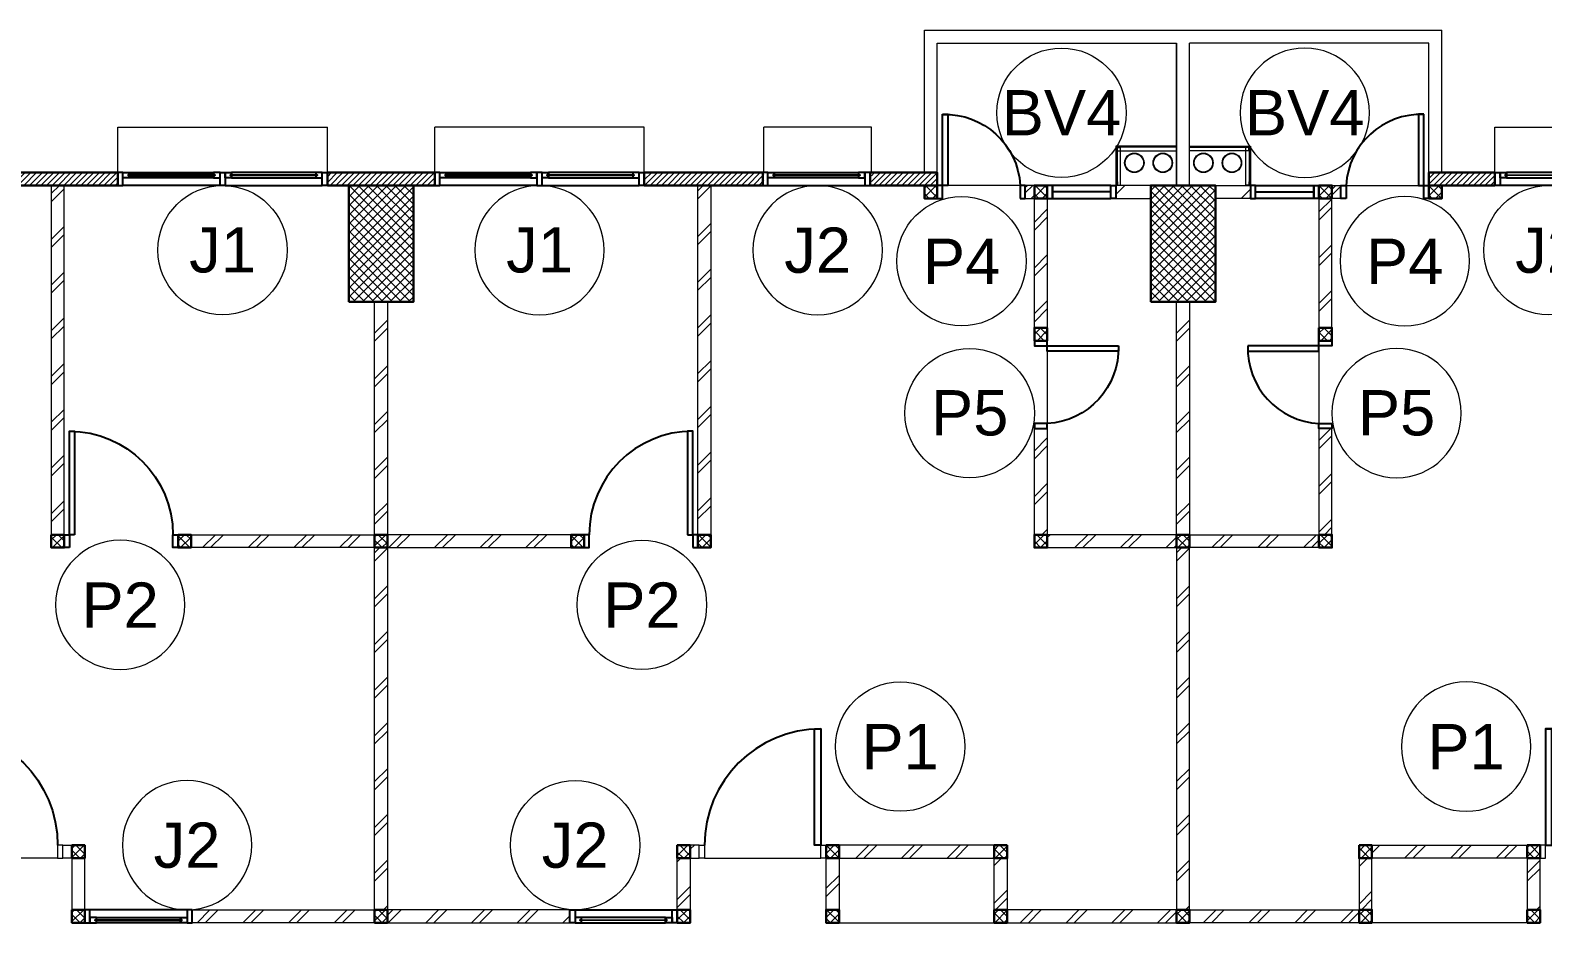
# Model space of a CAD drawing. Header units: millimetres. Extents: x -108 to 351, y -17 to 192.
# Drawn here: x 140.68 to 152.37, y 94.4 to 101.3 of the extents above; entities that cross this region are included whole.
import ezdxf
from ezdxf.enums import TextEntityAlignment as Align

# ---------------------------------------------------------------- set-up
doc = ezdxf.new("R2010")
doc.units = ezdxf.units.MM
for name, color, linetype, lineweight in [('ars', 11, 'Continuous', 0), ('KACA', 151, 'Continuous', 5), ('KOL', 1, 'Continuous', 30), ('KOLOM', 4, 'Continuous', 9), ('lan', 7, 'Continuous', 15), ('NOT', 7, 'Continuous', 20), ('tem', 5, 'Continuous', 20)]:
    doc.layers.add(name, color=color, linetype=linetype, lineweight=lineweight)
doc.layers.add('Kusen', color=30, linetype='Continuous')
doc.styles.add('S', font='simplex', dxfattribs={"width": 0.75})
doc.styles.get("Standard").update_dxf_attribs({"font": 'arial.ttf'})
pattern_1 = [(225, (-467.078732, 382.829584), (0.0220970869, -0.0220970869), [])]
pattern_2 = [(45, (18.6, 0.375), (-0.1767767, 0.1767767), []), (45, (18.6625, 0.375), (-0.1767767, 0.1767767), [])]
pattern_3 = [(45, (18.59984, 0.375), (-0.1767767, 0.1767767), []), (45, (18.66234, 0.375), (-0.1767767, 0.1767767), [])]
pattern_4 = [(45, (18.59984, 0.375), (-0.1767767, 0.1767767), []), (45, (18.66234, 0.375), (-0.1767767, 0.1767767), [])]
pattern_5 = [(45, (18.6, 0.37064), (-0.1767767, 0.1767767), []), (45, (18.6625, 0.37064), (-0.1767767, 0.1767767), [])]
pattern_6 = [(45, (18.59616, 0.37064), (-0.1767767, 0.1767767), []), (45, (18.65866, 0.37064), (-0.1767767, 0.1767767), [])]
pattern_7 = [(225, (23.57673, 55.45464), (0.06629126, -0.06629126), []), (225, (23.53254, 55.45464), (0.06629126, -0.06629126), [])]

# ---------------------------------------------------------------- blocks, each defined once
blk = doc.blocks.new('K 10.10')
at = {"layer": 'ars'}
h = blk.add_hatch(dxfattribs=at)
h.set_pattern_fill('_USER', color=256, scale=0.05, angle=45, double=1, pattern_type=0)
h.set_pattern_definition([(45, (0, 0), (-0.035355339, 0.035355339), []), (135, (0, 0), (-0.035355339, -0.035355339), [])])
h.paths.add_polyline_path([(1560.538, 1380.407), (1560.638, 1380.407), (1560.638, 1380.507), (1560.538, 1380.507)])
at = {"layer": 'KOL'}
blk.add_lwpolyline([(1560.538, 1380.407), (1560.638, 1380.407), (1560.638, 1380.507), (1560.538, 1380.507)], close=True, dxfattribs=at)
blk = doc.blocks.new('T. J2')
at = {"layer": 'KACA', "color": 141}
blk.add_lwpolyline([(-0.379, 0.077), (0.291, 0.077), (0.291, 0.082), (-0.379, 0.082)], close=True, dxfattribs=at)
at = {"layer": 'Kusen'}
for p, q in [((-0.419, 0), (0.331, 0)), ((-0.369, 0.1), (0.281, 0.1)), ((0.281, 0.06), (-0.369, 0.06))]:
    blk.add_line(p, q, dxfattribs=at)
for points in [[(-0.459, 0), (-0.419, 0), (-0.419, 0.1), (-0.459, 0.1)], [(0.331, 0), (0.371, 0), (0.371, 0.1), (0.331, 0.1)]]:
    blk.add_lwpolyline(points, close=True, dxfattribs=at)
for points in [[(-0.369, 0.077), (-0.369, 0.06), (-0.419, 0.06), (-0.419, 0.1), (-0.369, 0.1), (-0.369, 0.082), (-0.379, 0.082), (-0.379, 0.077), (-0.369, 0.077)], [(0.281, 0.077), (0.281, 0.06), (0.331, 0.06), (0.331, 0.1), (0.281, 0.1), (0.281, 0.082), (0.291, 0.082), (0.291, 0.077), (0.281, 0.077)]]:
    blk.add_lwpolyline(points, dxfattribs=at)
blk = doc.blocks.new('P-90')
at = {"layer": 'Kusen'}
blk.add_lwpolyline([(374.691, -21.598), (374.741, -21.598), (374.741, -22.498), (374.691, -22.498)], close=True, dxfattribs=at)
at = {"layer": 'Kusen', "lineweight": 9}
for points in [[(373.801, -22.498), (373.841, -22.498), (373.841, -22.598), (373.801, -22.598)], [(374.741, -22.498), (374.781, -22.498), (374.781, -22.598), (374.741, -22.598)]]:
    blk.add_lwpolyline(points, close=True, dxfattribs=at)
at = {"layer": 'Kusen'}
blk.add_arc((374.741, -22.498), 0.9, 90, 180, dxfattribs=at)
blk = doc.blocks.new('P.60')
at = {"layer": 'Kusen'}
for points in [[(1472.835, 997.535), (1472.875, 997.535), (1472.875, 997.435), (1472.835, 997.435)], [(1472.875, 996.885), (1472.915, 996.885), (1472.915, 997.435), (1472.875, 997.435)], [(1473.475, 997.535), (1473.515, 997.535), (1473.515, 997.435), (1473.475, 997.435)]]:
    blk.add_lwpolyline(points, close=True, dxfattribs=at)
blk.add_arc((1472.895, 997.466), 0.581, 268.0266, 356.9943, dxfattribs=at)
blk = doc.blocks.new('BV')
at = {"layer": 'Kusen'}
for points in [[(-0.225, 0.1), (-0.265, 0.1), (-0.265, 0), (-0.225, 0)], [(-0.225, 0.1), (-0.265, 0.1), (-0.265, 0), (-0.225, 0)], [(0.225, 0.1), (-0.225, 0.1), (-0.225, 0), (0.225, 0)], [(0.225, 0.1), (0.265, 0.1), (0.265, 0), (0.225, 0)]]:
    blk.add_lwpolyline(points, close=True, dxfattribs=at)
at = {"layer": 'Kusen', "color": 141}
blk.add_lwpolyline([(0.225, 0.05), (-0.225, 0.05)], dxfattribs=at)
blk = doc.blocks.new("k2'")
at = {"layer": 'ars'}
h = blk.add_hatch(dxfattribs=at)
h.set_pattern_fill('_USER', color=256, scale=0.05, angle=45, double=1, pattern_type=0)
h.set_pattern_definition([(45, (0, -4.95), (-0.03535534, 0.03535534), []), (135, (0, -4.95), (-0.03535534, -0.03535534), [])])
h.paths.add_polyline_path([(-0.25, -0.45), (0.25, -0.45), (0.25, 0.45), (-0.25, 0.45)])
at = {"layer": 'KOL'}
blk.add_lwpolyline([(-0.25, -0.45), (0.25, -0.45), (0.25, 0.45), (-0.25, 0.45)], close=True, dxfattribs=at)
blk = doc.blocks.new('T. J1')
at = {"layer": 'Kusen'}
for p, q in [((-0.019, 0), (-0.769, 0)), ((-0.719, 0.1), (-0.069, 0.1)), ((-0.069, 0.06), (-0.719, 0.06)), ((0.021, 0), (0.771, 0)), ((0.721, 0.1), (0.071, 0.1)), ((0.071, 0.06), (0.721, 0.06))]:
    blk.add_line(p, q, dxfattribs=at)
for points in [[(-0.809, 0), (-0.769, 0), (-0.769, 0.1), (-0.809, 0.1)], [(-0.019, 0), (0.021, 0), (0.021, 0.1), (-0.019, 0.1)], [(0.811, 0), (0.771, 0), (0.771, 0.1), (0.811, 0.1)]]:
    blk.add_lwpolyline(points, close=True, dxfattribs=at)
for points in [[(-0.719, 0.077), (-0.719, 0.06), (-0.769, 0.06), (-0.769, 0.1), (-0.719, 0.1), (-0.719, 0.082), (-0.729, 0.082), (-0.729, 0.077), (-0.719, 0.077)], [(-0.069, 0.077), (-0.069, 0.06), (-0.019, 0.06), (-0.019, 0.1), (-0.069, 0.1), (-0.069, 0.082), (-0.059, 0.082), (-0.059, 0.077), (-0.069, 0.077)], [(0.071, 0.077), (0.071, 0.06), (0.021, 0.06), (0.021, 0.1), (0.071, 0.1), (0.071, 0.082), (0.061, 0.082), (0.061, 0.077), (0.071, 0.077)], [(0.721, 0.077), (0.721, 0.06), (0.771, 0.06), (0.771, 0.1), (0.721, 0.1), (0.721, 0.082), (0.731, 0.082), (0.731, 0.077), (0.721, 0.077)]]:
    blk.add_lwpolyline(points, dxfattribs=at)
at = {"layer": 'Kusen', "color": 141}
for points in [[(-0.729, 0.077), (-0.059, 0.077), (-0.059, 0.082), (-0.729, 0.082)], [(0.731, 0.077), (0.061, 0.077), (0.061, 0.082), (0.731, 0.082)]]:
    blk.add_lwpolyline(points, close=True, dxfattribs=at)
blk = doc.blocks.new('P.80')
at = {"layer": 'Kusen'}
for points in [[(-69.809, -74.837), (-69.769, -74.837), (-69.769, -74.037), (-69.809, -74.037)], [(-70.609, -74.937), (-70.569, -74.937), (-70.569, -74.837), (-70.609, -74.837)], [(-69.769, -74.937), (-69.729, -74.937), (-69.729, -74.837), (-69.769, -74.837)]]:
    blk.add_lwpolyline(points, close=True, dxfattribs=at)
blk.add_arc((-69.769, -74.837), 0.8, 90, 180, dxfattribs=at)
blk = doc.blocks.new('1-typikal-1a')
at = {"layer": 'ars'}
for points in [[(6.15, 0.455), (5.68, 0.455), (5.68, 0.15)], [(6.15, 0.445), (5.69, 0.445), (5.69, 0.15)], [(5.715, 0.445), (5.69, 0.445), (5.69, 0.419), (5.692, 0.419), (5.692, 0.443), (5.715, 0.443), (5.715, 0.445)], [(5.69, 0.419), (6.15, 0.419)], [(5.715, 0.152), (5.715, 0.443)], [(5.715, 0.15), (5.69, 0.15), (5.69, 0.179), (5.692, 0.179), (5.692, 0.152), (5.715, 0.152), (5.715, 0.15)]]:
    blk.add_lwpolyline(points, dxfattribs=at)
for centre, radius in [((5.823, 0.325), 0.075), ((5.823, 0.325), 0.071), ((6.043, 0.325), 0.075), ((6.043, 0.325), 0.071)]:
    blk.add_circle(centre, radius, dxfattribs=at)
at = {"layer": 'KOL'}
for points in [[(2.035, 0.15), (2.95, 0.15), (2.95, 0.25), (2.035, 0.25)], [(3.78, 0.15), (4.3, 0.15), (4.3, 0.25), (3.78, 0.25)]]:
    blk.add_lwpolyline(points, close=True, dxfattribs=at)
at = {"layer": 'lan'}
for p, q in [((4.2, 0.25), (4.2, 1.35)), ((4.2, 1.35), (6.2, 1.35)), ((4.3, 0.25), (4.3, 1.25)), ((4.3, 1.25), (6.15, 1.25)), ((6.15, 1.25), (6.15, 0.15)), ((4.94, 0.15), (4.38, 0.15)), ((5.15, -1.13), (5.15, -1.69)), ((2.5, -5.05), (3.4, -5.05)), ((3.544, -5.55), (4.744, -5.55))]:
    blk.add_line(p, q, dxfattribs=at)
at = {"layer": 'tem', "ltscale": 2}
blk.add_lwpolyline([(2.549, -2.55), (2.449, -2.55), (2.449, 0.15), (2.549, 0.15)], close=True, dxfattribs=at)
at = {"layer": 'tem'}
for points in [[(4.98, 0.05), (5.05, 0.05), (5.05, 0.15), (4.98, 0.15)], [(5.68, 0.05), (5.95, 0.05), (5.95, 0.15), (5.68, 0.15)], [(5.05, -0.95), (5.05, 0.05), (5.15, 0.05), (5.15, -0.95)], [(5.05, -2.55), (5.05, -1.73), (5.15, -1.73), (5.15, -2.55)], [(0.05, -2.65), (1.469, -2.65), (1.469, -2.55), (0.05, -2.55)], [(5.15, -2.65), (6.15, -2.65), (6.15, -2.55), (5.15, -2.55)], [(2.39, -5.05), (2.46, -5.05), (2.46, -4.95), (2.39, -4.95)], [(3.54, -5.05), (4.74, -5.05), (4.74, -4.95), (3.54, -4.95)], [(2.29, -5.45), (2.29, -5.05), (2.39, -5.05), (2.39, -5.45)], [(3.44, -5.45), (3.44, -5.05), (3.54, -5.05), (3.54, -5.45)], [(4.74, -5.45), (4.74, -5.05), (4.84, -5.05), (4.84, -5.45)], [(0.05, -5.55), (1.46, -5.55), (1.46, -5.45), (0.05, -5.45)], [(4.84, -5.55), (6.15, -5.55), (6.15, -5.45), (4.84, -5.45)]]:
    blk.add_lwpolyline(points, close=True, dxfattribs=at)
blk.add_blockref('BV', (5.415, 0.05))
at = {"layer": 'KOLOM', "extrusion": (0, 0, -1), "xscale": -1, "zscale": -1, "rotation": 180}
for p in [(-1564.838, 1380.557), (-1565.688, 1380.557), (-1565.688, 1379.457), (-1562.107, 1377.857), (-1563.087, 1377.857), (-1565.688, 1377.857), (-1562.928, 1375.456), (-1564.078, 1375.456), (-1565.378, 1375.456), (-1562.928, 1374.957), (-1564.078, 1374.957), (-1565.378, 1374.957)]:
    blk.add_blockref('K 10.10', p, dxfattribs=at)
at = {"layer": 'Kusen', "xscale": -1}
for name, p, rotation in [('P.60', (-1468.535, 997.585), 180), ('P.60', (1002.585, 1471.785), 90), ('T. J2', (1.919, -5.45), 180)]:
    blk.add_blockref(name, p, dxfattribs=dict(at, rotation=rotation))
at = {"layer": 'Kusen'}
for name, p in [('T. J1', (1.224, 0.15)), ('T. J2', (3.409, 0.15)), ('P.80', (72.178, 72.287)), ('P-90', (-371.341, 17.547))]:
    blk.add_blockref(name, p, dxfattribs=at)
blk = doc.blocks.new('3-typikal-1a')
at = {"layer": 'lan'}
blk.add_blockref('1-typikal-1a', (0, 0), dxfattribs=at)
blk = doc.blocks.new('LANTAI 3-15')
at = {"layer": 'ars'}
h = blk.add_hatch(dxfattribs=at)
h.set_pattern_fill('ANSI31', color=256, scale=0.25, angle=180, style=0)
h.set_pattern_definition([(225, (-479.478732, 382.829584), (0.0220970869, -0.0220970869), [])])
h.paths.add_polyline_path([(16.565, 13.25), (15.64, 13.25), (15.64, 13.35), (16.565, 13.35)])
h = blk.add_hatch(dxfattribs=at)
h.set_pattern_fill('ANSI31', color=256, scale=0.25, angle=180, style=0)
h.set_pattern_definition(pattern_1)
h.paths.add_polyline_path([(18.185, 13.25), (19.015, 13.25), (19.015, 13.35), (18.185, 13.35)])
h = blk.add_hatch(dxfattribs=at)
h.set_pattern_fill('ANSI31', color=256, scale=0.25, angle=180, style=0)
h.set_pattern_definition(pattern_1)
h.paths.add_polyline_path([(20.635, 13.25), (21.56, 13.25), (21.56, 13.35), (20.635, 13.35)])
h = blk.add_hatch(dxfattribs=at)
h.set_pattern_fill('ANSI31', color=256, scale=0.25, angle=180, style=0)
h.set_pattern_definition(pattern_1)
h.paths.add_polyline_path([(22.39, 13.25), (22.9, 13.25), (22.9, 13.35), (22.39, 13.35)])
h = blk.add_hatch(dxfattribs=at)
h.set_pattern_fill('ANSI31', color=256, scale=0.25, angle=180, style=0)
h.set_pattern_definition(pattern_1)
h.paths.add_polyline_path([(27.21, 13.25), (26.7, 13.25), (26.7, 13.35), (27.21, 13.35)])
h = blk.add_hatch(dxfattribs=at)
h.set_pattern_fill('TEMBOK', color=256, scale=0.25)
h.set_pattern_definition([(45, (8.69865, 1.475), (-0.1767767, 0.1767767), []), (45, (8.76115, 1.475), (-0.1767767, 0.1767767), [])])
h.paths.add_polyline_path([(16.051, 10.55), (16.151, 10.55), (16.151, 13.25), (16.051, 13.25)])
h = blk.add_hatch(dxfattribs=at)
h.set_pattern_fill('TEMBOK', color=256, scale=0.25)
h.set_pattern_definition([(45, (21.09865, 1.475), (-0.1767767, 0.1767767), []), (45, (21.16115, 1.475), (-0.1767767, 0.1767767), [])])
h.paths.add_polyline_path([(21.149, 10.55), (21.049, 10.55), (21.049, 13.25), (21.149, 13.25)])
h = blk.add_hatch(dxfattribs=at)
h.set_pattern_fill('ANSI32', color=256, scale=0.25, angle=180, style=0, double=1)
h.set_pattern_definition(pattern_7)
h.paths.add_polyline_path([(23.58, 13.15), (23.65, 13.15), (23.65, 13.25), (23.58, 13.25)])
h = blk.add_hatch(dxfattribs=at)
h.set_pattern_fill('TEMBOK', color=256, scale=0.25)
h.set_pattern_definition(pattern_2)
h.paths.add_polyline_path([(24.28, 13.15), (24.55, 13.15), (24.55, 13.25), (24.28, 13.25)])
h = blk.add_hatch(dxfattribs=at)
h.set_pattern_fill('TEMBOK', color=256, scale=0.25)
h.set_pattern_definition(pattern_2)
h.paths.add_polyline_path([(25.32, 13.15), (25.05, 13.15), (25.05, 13.25), (25.32, 13.25)])
h = blk.add_hatch(dxfattribs=at)
h.set_pattern_fill('ANSI32', color=256, scale=0.25, angle=180, style=0, double=1)
h.set_pattern_definition(pattern_7)
h.paths.add_polyline_path([(26.02, 13.15), (25.95, 13.15), (25.95, 13.25), (26.02, 13.25)])
h = blk.add_hatch(dxfattribs=at)
h.set_pattern_fill('TEMBOK', color=256, scale=0.25)
h.set_pattern_definition(pattern_4)
h.paths.add_polyline_path([(23.65, 12.15), (23.65, 13.15), (23.75, 13.15), (23.75, 12.15)])
h = blk.add_hatch(dxfattribs=at)
h.set_pattern_fill('TEMBOK', color=256, scale=0.25)
h.set_pattern_definition(pattern_4)
h.paths.add_polyline_path([(25.95, 12.15), (25.95, 13.15), (25.85, 13.15), (25.85, 12.15)])
h = blk.add_hatch(dxfattribs=at)
h.set_pattern_fill('TEMBOK', color=256, scale=0.25)
h.set_pattern_definition(pattern_2)
h.paths.add_polyline_path([(18.65, 10.55), (18.55, 10.55), (18.55, 12.35), (18.65, 12.35)])
h = blk.add_hatch(dxfattribs=at)
h.set_pattern_fill('TEMBOK', color=256, scale=0.25)
h.set_pattern_definition([(45, (24.8, 0.375), (-0.1767767, 0.1767767), []), (45, (24.8625, 0.375), (-0.1767767, 0.1767767), [])])
h.paths.add_polyline_path([(24.85, 10.55), (24.75, 10.55), (24.75, 12.35), (24.85, 12.35)])
h = blk.add_hatch(dxfattribs=at)
h.set_pattern_fill('TEMBOK', color=256, scale=0.25)
h.set_pattern_definition(pattern_3)
h.paths.add_polyline_path([(23.65, 10.55), (23.65, 11.37), (23.75, 11.37), (23.75, 10.55)])
h = blk.add_hatch(dxfattribs=at)
h.set_pattern_fill('TEMBOK', color=256, scale=0.25)
h.set_pattern_definition(pattern_3)
h.paths.add_polyline_path([(25.95, 10.55), (25.95, 11.37), (25.85, 11.37), (25.85, 10.55)])
h = blk.add_hatch(dxfattribs=at)
h.set_pattern_fill('TEMBOK', color=256, scale=0.25)
h.set_pattern_definition([(45, (6.2, 0.375), (-0.1767767, 0.1767767), []), (45, (6.2625, 0.375), (-0.1767767, 0.1767767), [])])
h.paths.add_polyline_path([(18.55, 10.45), (17.131, 10.45), (17.131, 10.55), (18.55, 10.55)])
h = blk.add_hatch(dxfattribs=at)
h.set_pattern_fill('TEMBOK', color=256, scale=0.25)
h.set_pattern_definition(pattern_2)
h.paths.add_polyline_path([(18.65, 10.45), (20.069, 10.45), (20.069, 10.55), (18.65, 10.55)])
h = blk.add_hatch(dxfattribs=at)
h.set_pattern_fill('TEMBOK', color=256, scale=0.25)
h.set_pattern_definition(pattern_2)
h.paths.add_polyline_path([(23.75, 10.45), (24.75, 10.45), (24.75, 10.55), (23.75, 10.55)])
h = blk.add_hatch(dxfattribs=at)
h.set_pattern_fill('TEMBOK', color=256, scale=0.25)
h.set_pattern_definition(pattern_2)
h.paths.add_polyline_path([(25.85, 10.45), (24.85, 10.45), (24.85, 10.55), (25.85, 10.55)])
h = blk.add_hatch(dxfattribs=at)
h.set_pattern_fill('TEMBOK', color=256, scale=0.25)
h.set_pattern_definition([(45, (18.6, -1.325), (-0.1767767, 0.1767767), []), (45, (18.6625, -1.325), (-0.1767767, 0.1767767), [])])
h.paths.add_polyline_path([(18.65, 7.65), (18.55, 7.65), (18.55, 10.45), (18.65, 10.45)])
h = blk.add_hatch(dxfattribs=at)
h.set_pattern_fill('TEMBOK', color=256, scale=0.25)
h.set_pattern_definition([(45, (24.8, -1.325), (-0.1767767, 0.1767767), []), (45, (24.8625, -1.325), (-0.1767767, 0.1767767), [])])
h.paths.add_polyline_path([(24.85, 7.65), (24.75, 7.65), (24.75, 10.45), (24.85, 10.45)])
h = blk.add_hatch(dxfattribs=at)
h.set_pattern_fill('TEMBOK', color=256, scale=0.25)
h.set_pattern_definition([(45, (6.2, 0.37064), (-0.1767767, 0.1767767), []), (45, (6.2625, 0.37064), (-0.1767767, 0.1767767), [])])
h.paths.add_polyline_path([(16.21, 8.05), (16.14, 8.05), (16.14, 8.15), (16.21, 8.15)])
h = blk.add_hatch(dxfattribs=at)
h.set_pattern_fill('TEMBOK', color=256, scale=0.25)
h.set_pattern_definition(pattern_5)
h.paths.add_polyline_path([(20.99, 8.05), (21.06, 8.05), (21.06, 8.15), (20.99, 8.15)])
h = blk.add_hatch(dxfattribs=at)
h.set_pattern_fill('TEMBOK', color=256, scale=0.25)
h.set_pattern_definition(pattern_6)
h.paths.add_polyline_path([(22.14, 8.05), (23.34, 8.05), (23.34, 8.15), (22.14, 8.15)])
h = blk.add_hatch(dxfattribs=at)
h.set_pattern_fill('TEMBOK', color=256, scale=0.25)
h.set_pattern_definition(pattern_6)
h.paths.add_polyline_path([(27.46, 8.05), (26.26, 8.05), (26.26, 8.15), (27.46, 8.15)])
h = blk.add_hatch(dxfattribs=at)
h.set_pattern_fill('TEMBOK', color=256, scale=0.25)
h.set_pattern_definition([(45, (18.59616, 0.37064), (-0.176777, 0.176777), []), (45, (18.65866, 0.37064), (-0.176777, 0.176777), [])])
h.paths.add_polyline_path([(20.89, 7.65), (20.89, 8.05), (20.99, 8.05), (20.99, 7.65)])
h = blk.add_hatch(dxfattribs=at)
h.set_pattern_fill('TEMBOK', color=256, scale=0.25)
h.set_pattern_definition(pattern_5)
h.paths.add_polyline_path([(22.04, 7.65), (22.04, 8.05), (22.14, 8.05), (22.14, 7.65)])
h = blk.add_hatch(dxfattribs=at)
h.set_pattern_fill('TEMBOK', color=256, scale=0.25)
h.set_pattern_definition(pattern_5)
h.paths.add_polyline_path([(23.34, 7.65), (23.34, 8.05), (23.44, 8.05), (23.44, 7.65)])
h = blk.add_hatch(dxfattribs=at)
h.set_pattern_fill('TEMBOK', color=256, scale=0.25)
h.set_pattern_definition(pattern_5)
h.paths.add_polyline_path([(26.26, 7.65), (26.26, 8.05), (26.16, 8.05), (26.16, 7.65)])
h = blk.add_hatch(dxfattribs=at)
h.set_pattern_fill('TEMBOK', color=256, scale=0.25)
h.set_pattern_definition(pattern_5)
h.paths.add_polyline_path([(27.56, 7.65), (27.56, 8.05), (27.46, 8.05), (27.46, 7.65)])
h = blk.add_hatch(dxfattribs=at)
h.set_pattern_fill('TEMBOK', color=256, scale=0.25)
h.set_pattern_definition(pattern_5)
h.paths.add_polyline_path([(18.55, 7.55), (17.14, 7.55), (17.14, 7.65), (18.55, 7.65)])
h = blk.add_hatch(dxfattribs=at)
h.set_pattern_fill('TEMBOK', color=256, scale=0.25)
h.set_pattern_definition(pattern_5)
h.paths.add_polyline_path([(18.65, 7.55), (20.06, 7.55), (20.06, 7.65), (18.65, 7.65)])
h = blk.add_hatch(dxfattribs=at)
h.set_pattern_fill('TEMBOK', color=256, scale=0.25)
h.set_pattern_definition(pattern_5)
h.paths.add_polyline_path([(23.44, 7.55), (24.75, 7.55), (24.75, 7.65), (23.44, 7.65)])
h = blk.add_hatch(dxfattribs=at)
h.set_pattern_fill('TEMBOK', color=256, scale=0.25)
h.set_pattern_definition(pattern_5)
h.paths.add_polyline_path([(26.16, 7.55), (24.85, 7.55), (24.85, 7.65), (26.16, 7.65)])
for points in [[(24.75, 13.555), (24.28, 13.555), (24.28, 13.25)], [(24.75, 13.545), (24.29, 13.545), (24.29, 13.25)], [(24.315, 13.545), (24.29, 13.545), (24.29, 13.519), (24.292, 13.519), (24.292, 13.543), (24.315, 13.543), (24.315, 13.545)], [(24.29, 13.519), (24.75, 13.519)], [(24.315, 13.252), (24.315, 13.543)], [(24.85, 13.555), (25.32, 13.555), (25.32, 13.25)], [(24.85, 13.545), (25.31, 13.545), (25.31, 13.25)], [(25.31, 13.519), (24.85, 13.519)], [(25.285, 13.545), (25.31, 13.545), (25.31, 13.519), (25.308, 13.519), (25.308, 13.543), (25.285, 13.543), (25.285, 13.545)], [(25.285, 13.252), (25.285, 13.543)], [(24.315, 13.25), (24.29, 13.25), (24.29, 13.279), (24.292, 13.279), (24.292, 13.252), (24.315, 13.252), (24.315, 13.25)], [(25.285, 13.25), (25.31, 13.25), (25.31, 13.279), (25.308, 13.279), (25.308, 13.252), (25.285, 13.252), (25.285, 13.25)]]:
    blk.add_lwpolyline(points, dxfattribs=at)
for centre, radius in [((24.423, 13.425), 0.075), ((24.423, 13.425), 0.071), ((24.643, 13.425), 0.075), ((24.643, 13.425), 0.071), ((24.957, 13.425), 0.075), ((24.957, 13.425), 0.071), ((25.177, 13.425), 0.075), ((25.177, 13.425), 0.071)]:
    blk.add_circle(centre, radius, dxfattribs=at)
at = {"layer": 'KOL'}
for points in [[(18.185, 13.25), (19.015, 13.25), (19.015, 13.35), (18.185, 13.35)], [(27.21, 13.25), (26.7, 13.25), (26.7, 13.35), (27.21, 13.35)]]:
    blk.add_lwpolyline(points, close=True, dxfattribs=at)
at = {"layer": 'lan'}
for p, q in [((22.8, 13.35), (22.8, 14.45)), ((22.8, 14.45), (26.8, 14.45)), ((26.8, 13.35), (26.8, 14.45)), ((22.9, 13.35), (22.9, 14.35)), ((22.9, 14.35), (24.75, 14.35)), ((24.75, 13.25), (24.75, 14.35)), ((24.85, 13.25), (24.85, 14.35)), ((26.7, 14.35), (24.85, 14.35)), ((26.7, 13.35), (26.7, 14.35)), ((16.565, 13.35), (16.565, 13.7)), ((16.565, 13.7), (18.185, 13.7)), ((18.185, 13.35), (18.185, 13.7)), ((20.635, 13.7), (19.015, 13.7)), ((19.015, 13.35), (19.015, 13.7)), ((20.635, 13.35), (20.635, 13.7)), ((22.39, 13.7), (21.56, 13.7)), ((21.56, 13.35), (21.56, 13.7)), ((22.39, 13.35), (22.39, 13.7)), ((27.21, 13.35), (27.21, 13.7)), ((27.21, 13.7), (28.04, 13.7)), ((26.06, 13.25), (26.62, 13.25)), ((25.85, 11.97), (25.85, 11.41)), ((27.456, 7.55), (26.256, 7.55))]:
    blk.add_line(p, q, dxfattribs=at)
at = {"layer": 'tem'}
for points in [[(25.32, 13.15), (25.05, 13.15), (25.05, 13.25), (25.32, 13.25)], [(26.02, 13.15), (25.95, 13.15), (25.95, 13.25), (26.02, 13.25)], [(25.95, 12.15), (25.95, 13.15), (25.85, 13.15), (25.85, 12.15)], [(25.95, 10.55), (25.95, 11.37), (25.85, 11.37), (25.85, 10.55)], [(25.85, 10.45), (24.85, 10.45), (24.85, 10.55), (25.85, 10.55)], [(27.46, 8.05), (26.26, 8.05), (26.26, 8.15), (27.46, 8.15)], [(26.26, 7.65), (26.26, 8.05), (26.16, 8.05), (26.16, 7.65)], [(27.56, 7.65), (27.56, 8.05), (27.46, 8.05), (27.46, 7.65)], [(26.16, 7.55), (24.85, 7.55), (24.85, 7.65), (26.16, 7.65)]]:
    blk.add_lwpolyline(points, close=True, dxfattribs=at)
at = {"layer": 'tem', "ltscale": 2}
for points in [[(18.65, 10.55), (18.55, 10.55), (18.55, 12.35), (18.65, 12.35)], [(24.85, 10.55), (24.75, 10.55), (24.75, 12.35), (24.85, 12.35)], [(18.65, 7.65), (18.55, 7.65), (18.55, 10.45), (18.65, 10.45)], [(24.75, 7.65), (24.85, 7.65), (24.85, 10.45), (24.75, 10.45)]]:
    blk.add_lwpolyline(points, close=True, dxfattribs=at)
at = {"xscale": -1}
blk.add_blockref('BV', (25.585, 13.15), dxfattribs=at)
at = {"layer": 'KOL'}
for p in [(18.6, 12.8), (24.8, 12.8)]:
    blk.add_blockref("k2'", p, dxfattribs=at)
at = {"layer": 'KOLOM', "extrusion": (0, 0, -1), "zscale": -1, "rotation": 180}
for p in [(1534.688, 1393.657), (1533.838, 1393.657), (1534.688, 1392.557), (1535.788, 1390.957), (1534.688, 1390.957), (1534.378, 1388.556), (1533.078, 1388.556), (1535.788, 1388.057), (1534.378, 1388.057), (1533.078, 1388.057)]:
    blk.add_blockref('K 10.10', p, dxfattribs=at)
at = {"layer": 'KOLOM', "rotation": 180}
for p in [(1579.188, 1390.957), (1579.188, 1388.057)]:
    blk.add_blockref('K 10.10', p, dxfattribs=at)
at = {"layer": 'Kusen'}
for p, rotation in [((1499.535, 1010.685), 180), ((-971.585, 1484.885), 270)]:
    blk.add_blockref('P.60', p, dxfattribs=dict(at, rotation=rotation))
at = {"layer": 'Kusen', "xscale": -1}
for name, p in [('T. J2', (27.581, 13.25)), ('P-90', (402.341, 30.647))]:
    blk.add_blockref(name, p, dxfattribs=at)
at = {"layer": 'lan', "xscale": -1}
blk.add_blockref('3-typikal-1a', (18.6, 13.1), dxfattribs=at)
at = {"layer": 'lan'}
blk.add_blockref('3-typikal-1a', (18.6, 13.1), dxfattribs=at)
blk = doc.blocks.new('NAV')
blk.add_circle((0, -0.4), 0.4)
at = {"style": 'S', "width": 0.75, "flags": 4}
blk.add_attdef('AV', text='', height=0.3, dxfattribs=at).set_placement((0, -0.4), align=Align.MIDDLE)

msp = doc.modelspace()

# ---------------------------------------------------------------- block references
at = {"layer": 'lan'}
msp.add_blockref('LANTAI 3-15', (124.79422, 86.84737), dxfattribs=at)
at = {"layer": 'NOT'}
ref = msp.add_blockref('NAV', (148.65407, 100.15952), dxfattribs=dict(at, xscale=1.25, yscale=1.25, zscale=1.25, rotation=180))
ref.add_attrib('AV', 'BV4', dxfattribs={"layer": '0', "height": 0.35, "flags": 4}).set_placement((148.65407, 100.65952), align=Align.MIDDLE)
ref = msp.add_blockref('NAV', (150.53436, 100.15952), dxfattribs=dict(at, xscale=-1.25, yscale=1.25, zscale=1.25, rotation=180))
ref.add_attrib('AV', 'BV4', dxfattribs={"layer": '0', "height": 0.35, "flags": 4}).set_placement((150.53436, 100.65952), align=Align.MIDDLE)
ref = msp.add_blockref('NAV', (142.16922, 100.09737), dxfattribs=dict(at, xscale=1.25, yscale=1.25, zscale=1.25))
ref.add_attrib('AV', 'J1', dxfattribs={"layer": '0', "height": 0.35, "flags": 4}).set_placement((142.16922, 99.59737), align=Align.MIDDLE)
ref = msp.add_blockref('NAV', (144.61922, 100.09737), dxfattribs=dict(at, xscale=-1.25, yscale=1.25, zscale=1.25))
ref.add_attrib('AV', 'J1', dxfattribs={"layer": '0', "height": 0.35, "flags": 4}).set_placement((144.61922, 99.59737), align=Align.MIDDLE)
ref = msp.add_blockref('NAV', (146.76922, 100.09737), dxfattribs=dict(at, xscale=-1.25, yscale=1.25, zscale=1.25))
ref.add_attrib('AV', 'J2', dxfattribs={"layer": '0', "height": 0.35, "flags": 4}).set_placement((146.76922, 99.59737), align=Align.MIDDLE)
ref = msp.add_blockref('NAV', (152.41922, 100.09737), dxfattribs=dict(at, xscale=1.25, yscale=1.25, zscale=1.25))
ref.add_attrib('AV', 'J2', dxfattribs={"layer": '0', "height": 0.35, "flags": 4}).set_placement((152.41922, 99.59737), align=Align.MIDDLE)
ref = msp.add_blockref('NAV', (147.88148, 99.01151), dxfattribs=dict(at, xscale=1.25, yscale=1.25, zscale=1.25, rotation=180))
ref.add_attrib('AV', 'P4', dxfattribs={"layer": '0', "height": 0.35, "flags": 4}).set_placement((147.88148, 99.51151), align=Align.MIDDLE)
ref = msp.add_blockref('NAV', (151.30696, 99.01151), dxfattribs=dict(at, xscale=-1.25, yscale=1.25, zscale=1.25, rotation=180))
ref.add_attrib('AV', 'P4', dxfattribs={"layer": '0', "height": 0.35, "flags": 4}).set_placement((151.30696, 99.51151), align=Align.MIDDLE)
ref = msp.add_blockref('NAV', (147.94422, 97.83737), dxfattribs=dict(at, xscale=1.25, yscale=1.25, zscale=1.25, rotation=180))
ref.add_attrib('AV', 'P5', dxfattribs={"layer": '0', "height": 0.35, "flags": 4}).set_placement((147.94422, 98.33737), align=Align.MIDDLE)
ref = msp.add_blockref('NAV', (151.24422, 97.83737), dxfattribs=dict(at, xscale=-1.25, yscale=1.25, zscale=1.25, rotation=180))
ref.add_attrib('AV', 'P5', dxfattribs={"layer": '0', "height": 0.35, "flags": 4}).set_placement((151.24422, 98.33737), align=Align.MIDDLE)
ref = msp.add_blockref('NAV', (141.37729, 96.35564), dxfattribs=dict(at, xscale=-1.25, yscale=1.25, zscale=1.25, rotation=180))
ref.add_attrib('AV', 'P2', dxfattribs={"layer": '0', "height": 0.35, "flags": 4}).set_placement((141.37729, 96.85564), align=Align.MIDDLE)
ref = msp.add_blockref('NAV', (145.41115, 96.35564), dxfattribs=dict(at, xscale=1.25, yscale=1.25, zscale=1.25, rotation=180))
ref.add_attrib('AV', 'P2', dxfattribs={"layer": '0', "height": 0.35, "flags": 4}).set_placement((145.41115, 96.85564), align=Align.MIDDLE)
ref = msp.add_blockref('NAV', (147.40678, 95.25883), dxfattribs=dict(at, xscale=1.25, yscale=1.25, zscale=1.25, rotation=180))
ref.add_attrib('AV', 'P1', dxfattribs={"layer": '0', "height": 0.35, "flags": 4}).set_placement((147.40678, 95.75883), align=Align.MIDDLE)
ref = msp.add_blockref('NAV', (151.78166, 95.25883), dxfattribs=dict(at, xscale=-1.25, yscale=1.25, zscale=1.25, rotation=180))
ref.add_attrib('AV', 'P1', dxfattribs={"layer": '0', "height": 0.35, "flags": 4}).set_placement((151.78166, 95.75883), align=Align.MIDDLE)
ref = msp.add_blockref('NAV', (141.89422, 94.49737), dxfattribs=dict(at, xscale=-1.25, yscale=1.25, zscale=1.25, rotation=180))
ref.add_attrib('AV', 'J2', dxfattribs={"layer": '0', "height": 0.35, "flags": 4}).set_placement((141.89422, 94.99737), align=Align.MIDDLE)
ref = msp.add_blockref('NAV', (144.89422, 94.49737), dxfattribs=dict(at, xscale=1.25, yscale=1.25, zscale=1.25, rotation=180))
ref.add_attrib('AV', 'J2', dxfattribs={"layer": '0', "height": 0.35, "flags": 4}).set_placement((144.89422, 94.99737), align=Align.MIDDLE)

doc.saveas('drawing.dxf')
